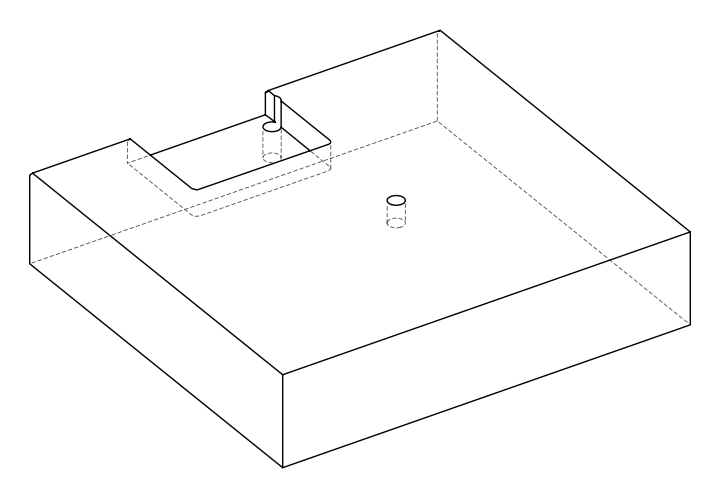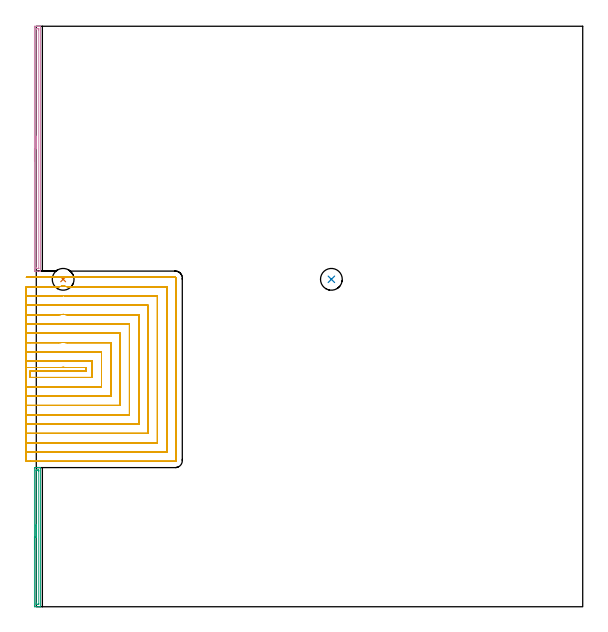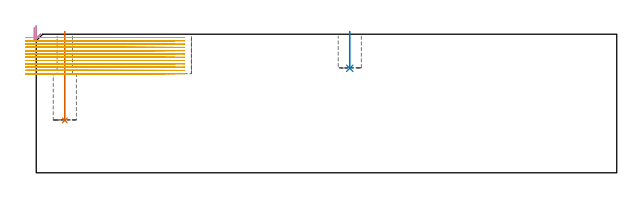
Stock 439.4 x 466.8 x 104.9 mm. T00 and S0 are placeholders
(PLAN: 5 operations, 2 tool changes, 105.4 min)
(1 INDEXABLE_INSERT_DRILL_BLIND_HOLE_FROM_SOLID | STEP1POCKET | NXT0302_006 | 0.27 min | 15599 mm3)
(2 INDEXABLE_INSERT_DRILL_BLIND_HOLE_FROM_SOLID_1 | STEP1POCKET_1 | NXT0302_006 | 0.11 min | 6143 mm3)
(3 AREA_MILL | FG_CHAMFER_SURFACE | UGT0205_001 | 1.97 min | 1384 mm3)
(4 AREA_MILL_1 | FG_CHAMFER_SURFACE_1 | UGT0205_001 | 3.33 min | 2404 mm3)
(5 MILL_SLOT | SLOT_PARTIAL_RECTANGULAR | NXT0201_013 | Follow Part, ap 2.5, ae 75% | 99.72 min | 547531 mm3)
(TOOL NXT0302_006 | Index. Insert Drill 17.5mm [880-D1750L25-05] | D17.5 PA176 FL88 Z2)
(TOOL UGT0205_001 | Chamfer Mill 20 x 3 x 45 deg. | D20 FL50 Z2)
(TOOL NXT0201_013 | ENDMILL 10mm | D10 FL30 Z4)
(OP 1 INDEXABLE_INSERT_DRILL_BLIND_HOLE_FROM_SOLID)
G17 G21 G94 G90
T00 M6
G54
G17 G0 G90 X21.6 Y263.3 S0 M3
G43 Z114.9 H1
G94 G81 G98 Z39.7 F250. R106.9
G80
M5
M2
(OP 2 INDEXABLE_INSERT_DRILL_BLIND_HOLE_FROM_SOLID_1)
G17 G21 G94 G90
T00 M6
G54
G17 G0 G90 X237.3 Y263.3 S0 M3
G43 Z114.9 H1
G94 G81 G98 Z79.1 F250. R106.9
G80
M5
M2
(OP 3 AREA_MILL)
G17 G21 G94 G90
T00 M6
G54
G17 G0 G90 X-1.5 Y45.95 S1061 M3
G43 Z114.9 H0
Z110.
G94 G1 Y45.988 Z109.128 F250.
Y46.102 Z108.263
Y46.291 Z107.412
Y46.553 Z106.58
Y46.887 Z105.774
Y47.29 Z105.
Y47.758 Z104.264
Y48.289 Z103.572
Y48.879 Z102.929
Y49.522 Z102.34
Y50.214 Z101.808
Y50.95 Z101.34
Y51.724 Z100.937
Y52.53 Z100.603
Y53.362 Z100.341
Y54.213 Z100.152
Y55.078 Z100.038
Y55.95 Z100.
Y111.292
X-1.498 Y111.575
X-1.493 Y111.89 Z100.002
X-1.223 Y111.9 Z100.273
X-0.945 Z100.55
X-0.354 Z101.141
X1.07 Z102.567
X2.254 Z103.748
X2.882 Z104.382
X3.199 Z104.699
X3.301 Y111.898 Z104.793
X3.397 Y111.89 Z104.888
X3.4 Y111.738 Z104.9
Y0.161
X3.397 Y0.01 Z104.888
X3.345 Y0.003 Z104.836
X3.3 Y0.001 Z104.792
X3.199 Y0. Z104.699
X2.882 Z104.381
X2.254 Z103.748
X0.201 Z101.699
X-1.107 Z100.388
X-1.223 Y0.002 Z100.273
X-1.493 Y0.01 Z100.002
X-1.498 Y0.325 Z100.
X-1.5 Y0.608
Y0.893
Y55.95
X-0.086 Z101.414
X-0.085 Y109.232 Z101.415
X-0.084 Y109.507 Z101.416
X-0.08 Y109.815 Z101.42
X-0.079 Y109.883 Z101.421
X0.006 Y109.89 Z101.506
X0.136 Y109.897 Z101.636
X0.515 Y109.899 Z102.015
X1.002 Y109.9 Z102.502
X1.385 Z102.885
X1.873 Y109.898 Z103.373
X1.962 Y109.892 Z103.462
X1.978 Y109.89 Z103.478
X1.981 Y109.86 Z103.481
X1.984 Y109.784 Z103.484
X1.985 Y109.507 Z103.485
X1.986 Y108.889 Z103.486
X1.985 Y2.668 Z103.485
X1.984 Y2.393 Z103.484
X1.98 Y2.085 Z103.48
X1.979 Y2.016 Z103.479
X1.894 Y2.01 Z103.394
X1.764 Y2.003 Z103.264
X1.385 Y2.001 Z102.885
X0.898 Y2. Z102.398
X0.515 Z102.015
X0.027 Y2.002 Z101.527
X-0.062 Y2.008 Z101.438
X-0.079 Y2.01 Z101.421
X-0.081 Y2.04 Z101.419
X-0.084 Y2.116 Z101.416
X-0.085 Y2.393 Z101.415
X-0.086 Y3.011 Z101.414
Y55.95
Y56.821 Z101.452
Y57.686 Z101.566
Y58.538 Z101.755
Y59.37 Z102.017
Y60.176 Z102.351
Y60.95 Z102.754
Y61.686 Z103.223
Y62.378 Z103.754
Y63.021 Z104.343
Y63.61 Z104.986
Y64.141 Z105.678
Y64.61 Z106.414
Y65.013 Z107.188
Y65.347 Z107.994
Y65.609 Z108.826
Y65.798 Z109.678
Y65.912 Z110.543
Y65.95 Z111.414
G0 Z114.9
M5
M2
(OP 4 AREA_MILL_1)
G17 G21 G94 G90
T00 M6
G54
G17 G0 G90 X-1.5 Y358.35 S1061 M3
G43 Z114.9 H0
Z110.
G94 G1 Y358.388 Z109.128 F250.
Y358.502 Z108.264
Y358.691 Z107.412
Y358.953 Z106.58
Y359.287 Z105.774
Y359.69 Z105.
Y360.158 Z104.264
Y360.69 Z103.572
Y361.279 Z102.929
Y361.922 Z102.34
Y362.614 Z101.808
Y363.35 Z101.34
Y364.124 Z100.937
Y364.93 Z100.603
Y365.762 Z100.341
Y366.613 Z100.152
Y367.478 Z100.038
Y368.35 Z100.
Y466.181
X-1.498 Y466.464
X-1.494 Y466.79 Z100.003
X-1.223 Y466.8 Z100.273
X0.515 Z102.01
X1.049 Z102.546
X1.385 Z102.88
X1.918 Z103.414
X2.254 Z103.748
X2.925 Z104.424
X3.186 Z104.685
X3.294 Y466.798 Z104.786
X3.397 Y466.79 Z104.888
X3.4 Y466.627 Z104.9
Y270.072
X3.397 Y269.91 Z104.888
X3.294 Y269.902 Z104.786
X3.186 Y269.9 Z104.685
X2.924 Z104.424
X2.254 Z103.748
X1.049 Z102.546
X0.515 Z102.01
X-1.108 Z100.388
X-1.223 Y269.902 Z100.273
X-1.494 Y269.91 Z100.002
X-1.498 Y270.236 Z100.
X-1.5 Y270.519
Y270.804
Y368.35
X-0.086 Z101.414
X-0.085 Y464.394 Z101.415
X-0.083 Y464.703 Z101.417
X-0.081 Y464.779 Z101.419
X-0.08 Y464.79 Z101.42
X-0.058 Y464.793 Z101.442
X-0.011 Y464.797 Z101.489
X0.121 Y464.8 Z101.621
X1.385 Z102.885
X1.861 Y464.798 Z103.361
X1.96 Y464.791 Z103.46
X1.979 Y464.788 Z103.479
X1.981 Y464.754 Z103.481
X1.984 Y464.671 Z103.484
X1.985 Y464.394 Z103.485
X1.986 Y463.776 Z103.486
X1.985 Y272.306 Z103.485
X1.983 Y271.997 Z103.483
X1.981 Y271.921 Z103.481
X1.979 Y271.91 Z103.479
X1.958 Y271.907 Z103.458
X1.911 Y271.903 Z103.411
X1.779 Y271.9 Z103.279
X0.515 Z102.015
X0.039 Y271.902 Z101.539
X-0.061 Y271.909 Z101.439
X-0.079 Y271.912 Z101.421
X-0.081 Y271.946 Z101.419
X-0.084 Y272.029 Z101.416
X-0.085 Y272.306 Z101.415
X-0.086 Y272.924 Z101.414
Y368.35
Y369.222 Z101.452
Y370.086 Z101.566
Y370.938 Z101.755
Y371.77 Z102.017
Y372.576 Z102.351
Y373.35 Z102.754
Y374.086 Z103.223
Y374.778 Z103.754
Y375.421 Z104.343
Y376.01 Z104.986
Y376.541 Z105.678
Y377.01 Z106.414
Y377.413 Z107.188
Y377.747 Z107.994
Y378.009 Z108.826
Y378.198 Z109.678
Y378.312 Z110.543
Y378.35 Z111.414
G0 Z114.9
M5
M2
(OP 5 MILL_SLOT)
G17 G21 G94 G90
T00 M6
G54
G17 G0 G90 X-8. Y192.4 S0 M3
G43 Z114.9 H0
Z102.408
G94 G1 X-5. F250.
X18.213 F500.
G3 X21.599 Y192.479 R72.5
X24.984 Y192.4 R72.5
G1 X39.9
Y189.4
X-5.
Y184.4
X44.9
Y197.4
X24.984
G2 X21.599 Y197.485 R67.5
X18.213 Y197.4 R67.5
G1 X-5.
X-8. F250.
Y176.9
X-5.
X52.4 F500.
Y204.9
X24.984
G2 X21.599 Y204.996 R60.
X18.213 Y204.9 R60.
G1 X-5.
X-8. F250.
Y169.4
X-5.
X59.9 F500.
Y212.4
X24.984
G2 X21.599 Y212.509 R52.5
X18.213 Y212.4 R52.5
G1 X-5.
X-8. F250.
Y161.9
X-5.
X67.4 F500.
Y219.9
X24.984
G2 X21.599 Y220.028 R45.
X18.213 Y219.9 R45.
G1 X-5.
X-8. F250.
Y154.4
X-5.
X74.9 F500.
Y227.4
X24.984
G2 X21.599 Y227.553 R37.5
X18.213 Y227.4 R37.5
G1 X-5.
X-8. F250.
Y146.9
X-5.
X82.4 F500.
Y234.9
X24.984
G2 X21.599 Y235.092 R30.
X18.213 Y234.9 R30.
G1 X-5.
X-8. F250.
Y139.4
X-5.
X89.9 F500.
Y242.4
X24.984
G2 X21.599 Y242.656 R22.5
X18.213 Y242.4 R22.5
G1 X-5.
X-8. F250.
Y131.9
X-5.
X97.4 F500.
Y249.9
X24.984
G2 X21.599 Y250.287 R15.
X18.213 Y249.9 R15.
G1 X-5.
X-8. F250.
Y124.4
X-5.
X104.9 F500.
Y257.4
X24.984
G2 X21.599 Y258.208 R7.5
X18.213 Y257.4 R7.5
G1 X-5.
X-8. F250.
Y116.9
X-5.
X111.9 F500.
G3 X112.4 Y117.4 R0.5
G1 Y264.4
G3 X111.9 Y264.9 R0.5
G1 X24.984
X21.984 F250.
X21.213
X18.213
X-5. F500.
X-8. F250.
G0 Y192.4 Z99.917
G1 X-5.
X18.213 F500.
G3 X21.599 Y192.479 R72.5
X24.984 Y192.4 R72.5
G1 X39.9
Y189.4
X-5.
Y184.4
X44.9
Y197.4
X24.984
G2 X21.599 Y197.485 R67.5
X18.213 Y197.4 R67.5
G1 X-5.
X-8. F250.
Y176.9
X-5.
X52.4 F500.
Y204.9
X24.984
G2 X21.599 Y204.996 R60.
X18.213 Y204.9 R60.
G1 X-5.
X-8. F250.
Y169.4
X-5.
X59.9 F500.
Y212.4
X24.984
G2 X21.599 Y212.509 R52.5
X18.213 Y212.4 R52.5
G1 X-5.
X-8. F250.
Y161.9
X-5.
X67.4 F500.
Y219.9
X24.984
G2 X21.599 Y220.028 R45.
X18.213 Y219.9 R45.
G1 X-5.
X-8. F250.
Y154.4
X-5.
X74.9 F500.
Y227.4
X24.984
G2 X21.599 Y227.553 R37.5
X18.213 Y227.4 R37.5
G1 X-5.
X-8. F250.
Y146.9
X-5.
X82.4 F500.
Y234.9
X24.984
G2 X21.599 Y235.092 R30.
X18.213 Y234.9 R30.
G1 X-5.
X-8. F250.
Y139.4
X-5.
X89.9 F500.
Y242.4
X24.984
G2 X21.599 Y242.656 R22.5
X18.213 Y242.4 R22.5
G1 X-5.
X-8. F250.
Y131.9
X-5.
X97.4 F500.
Y249.9
X24.984
G2 X21.599 Y250.287 R15.
X18.213 Y249.9 R15.
G1 X-5.
X-8. F250.
Y124.4
X-5.
X104.9 F500.
Y257.4
X24.984
G2 X21.599 Y258.208 R7.5
X18.213 Y257.4 R7.5
G1 X-5.
X-8. F250.
Y116.9
X-5.
X111.9 F500.
G3 X112.4 Y117.4 R0.5
G1 Y264.4
G3 X111.9 Y264.9 R0.5
G1 X24.984
X21.984 F250.
X21.213
X18.213
X-5. F500.
X-8. F250.
G0 Y192.4 Z97.425
G1 X-5.
X18.213 F500.
G3 X21.599 Y192.479 R72.5
X24.984 Y192.4 R72.5
G1 X39.9
Y189.4
X-5.
Y184.4
X44.9
Y197.4
X24.984
G2 X21.599 Y197.485 R67.5
X18.213 Y197.4 R67.5
G1 X-5.
X-8. F250.
Y176.9
X-5.
X52.4 F500.
Y204.9
X24.984
G2 X21.599 Y204.996 R60.
X18.213 Y204.9 R60.
G1 X-5.
X-8. F250.
Y169.4
X-5.
X59.9 F500.
Y212.4
X24.984
G2 X21.599 Y212.509 R52.5
X18.213 Y212.4 R52.5
G1 X-5.
X-8. F250.
Y161.9
X-5.
X67.4 F500.
Y219.9
X24.984
G2 X21.599 Y220.028 R45.
X18.213 Y219.9 R45.
G1 X-5.
X-8. F250.
Y154.4
X-5.
X74.9 F500.
Y227.4
X24.984
G2 X21.599 Y227.553 R37.5
X18.213 Y227.4 R37.5
G1 X-5.
X-8. F250.
Y146.9
X-5.
X82.4 F500.
Y234.9
X24.984
G2 X21.599 Y235.092 R30.
X18.213 Y234.9 R30.
G1 X-5.
X-8. F250.
Y139.4
X-5.
X89.9 F500.
Y242.4
X24.984
G2 X21.599 Y242.656 R22.5
X18.213 Y242.4 R22.5
G1 X-5.
X-8. F250.
Y131.9
X-5.
X97.4 F500.
Y249.9
X24.984
G2 X21.599 Y250.287 R15.
X18.213 Y249.9 R15.
G1 X-5.
X-8. F250.
Y124.4
X-5.
X104.9 F500.
Y257.4
X24.984
G2 X21.599 Y258.208 R7.5
X18.213 Y257.4 R7.5
G1 X-5.
X-8. F250.
Y116.9
X-5.
X111.9 F500.
G3 X112.4 Y117.4 R0.5
G1 Y264.4
G3 X111.9 Y264.9 R0.5
G1 X24.984
X21.984 F250.
X21.213
X18.213
X-5. F500.
X-8. F250.
G0 Y192.4 Z94.933
G1 X-5.
X18.213 F500.
G3 X21.599 Y192.479 R72.5
X24.984 Y192.4 R72.5
G1 X39.9
Y189.4
X-5.
Y184.4
X44.9
Y197.4
X24.984
G2 X21.599 Y197.485 R67.5
X18.213 Y197.4 R67.5
G1 X-5.
X-8. F250.
Y176.9
X-5.
X52.4 F500.
Y204.9
X24.984
G2 X21.599 Y204.996 R60.
X18.213 Y204.9 R60.
G1 X-5.
X-8. F250.
Y169.4
X-5.
X59.9 F500.
Y212.4
X24.984
G2 X21.599 Y212.509 R52.5
X18.213 Y212.4 R52.5
G1 X-5.
X-8. F250.
Y161.9
X-5.
X67.4 F500.
Y219.9
X24.984
G2 X21.599 Y220.028 R45.
X18.213 Y219.9 R45.
G1 X-5.
X-8. F250.
Y154.4
X-5.
X74.9 F500.
Y227.4
X24.984
G2 X21.599 Y227.553 R37.5
X18.213 Y227.4 R37.5
G1 X-5.
X-8. F250.
Y146.9
X-5.
X82.4 F500.
Y234.9
X24.984
G2 X21.599 Y235.092 R30.
X18.213 Y234.9 R30.
G1 X-5.
X-8. F250.
Y139.4
X-5.
X89.9 F500.
Y242.4
X24.984
G2 X21.599 Y242.656 R22.5
X18.213 Y242.4 R22.5
G1 X-5.
X-8. F250.
Y131.9
X-5.
X97.4 F500.
Y249.9
X24.984
G2 X21.599 Y250.287 R15.
X18.213 Y249.9 R15.
G1 X-5.
X-8. F250.
Y124.4
X-5.
X104.9 F500.
Y257.4
X24.984
G2 X21.599 Y258.208 R7.5
X18.213 Y257.4 R7.5
G1 X-5.
X-8. F250.
Y116.9
X-5.
X111.9 F500.
G3 X112.4 Y117.4 R0.5
G1 Y264.4
G3 X111.9 Y264.9 R0.5
G1 X24.984
X21.984 F250.
X21.213
X18.213
X-5. F500.
X-8. F250.
G0 Y192.4 Z92.442
G1 X-5.
X18.213 F500.
G3 X21.599 Y192.479 R72.5
X24.984 Y192.4 R72.5
G1 X39.9
Y189.4
X-5.
Y184.4
X44.9
Y197.4
X24.984
G2 X21.599 Y197.485 R67.5
X18.213 Y197.4 R67.5
G1 X-5.
X-8. F250.
Y176.9
X-5.
X52.4 F500.
Y204.9
X24.984
G2 X21.599 Y204.996 R60.
X18.213 Y204.9 R60.
G1 X-5.
X-8. F250.
Y169.4
X-5.
X59.9 F500.
Y212.4
X24.984
G2 X21.599 Y212.509 R52.5
X18.213 Y212.4 R52.5
G1 X-5.
X-8. F250.
Y161.9
X-5.
X67.4 F500.
Y219.9
X24.984
G2 X21.599 Y220.028 R45.
X18.213 Y219.9 R45.
G1 X-5.
X-8. F250.
Y154.4
X-5.
X74.9 F500.
Y227.4
X24.984
G2 X21.599 Y227.553 R37.5
X18.213 Y227.4 R37.5
G1 X-5.
X-8. F250.
Y146.9
X-5.
X82.4 F500.
Y234.9
X24.984
G2 X21.599 Y235.092 R30.
X18.213 Y234.9 R30.
G1 X-5.
X-8. F250.
Y139.4
X-5.
X89.9 F500.
Y242.4
X24.984
G2 X21.599 Y242.656 R22.5
X18.213 Y242.4 R22.5
G1 X-5.
X-8. F250.
Y131.9
X-5.
X97.4 F500.
Y249.9
X24.984
G2 X21.599 Y250.287 R15.
X18.213 Y249.9 R15.
G1 X-5.
X-8. F250.
Y124.4
X-5.
X104.9 F500.
Y257.4
X24.984
G2 X21.599 Y258.208 R7.5
X18.213 Y257.4 R7.5
G1 X-5.
X-8. F250.
Y116.9
X-5.
X111.9 F500.
G3 X112.4 Y117.4 R0.5
G1 Y264.4
G3 X111.9 Y264.9 R0.5
G1 X24.984
X21.984 F250.
X21.213
X18.213
X-5. F500.
X-8. F250.
G0 Y192.4 Z89.95
G1 X-5.
X18.213 F500.
G3 X21.599 Y192.479 R72.5
X24.984 Y192.4 R72.5
G1 X39.9
Y189.4
X-5.
Y184.4
X44.9
Y197.4
X24.984
G2 X21.599 Y197.485 R67.5
X18.213 Y197.4 R67.5
G1 X-5.
X-8. F250.
Y176.9
X-5.
X52.4 F500.
Y204.9
X24.984
G2 X21.599 Y204.996 R60.
X18.213 Y204.9 R60.
G1 X-5.
X-8. F250.
Y169.4
X-5.
X59.9 F500.
Y212.4
X24.984
G2 X21.599 Y212.509 R52.5
X18.213 Y212.4 R52.5
G1 X-5.
X-8. F250.
Y161.9
X-5.
X67.4 F500.
Y219.9
X24.984
G2 X21.599 Y220.028 R45.
X18.213 Y219.9 R45.
G1 X-5.
X-8. F250.
Y154.4
X-5.
X74.9 F500.
Y227.4
X24.984
G2 X21.599 Y227.553 R37.5
X18.213 Y227.4 R37.5
G1 X-5.
X-8. F250.
Y146.9
X-5.
X82.4 F500.
Y234.9
X24.984
G2 X21.599 Y235.092 R30.
X18.213 Y234.9 R30.
G1 X-5.
X-8. F250.
Y139.4
X-5.
X89.9 F500.
Y242.4
X24.984
G2 X21.599 Y242.656 R22.5
X18.213 Y242.4 R22.5
G1 X-5.
X-8. F250.
Y131.9
X-5.
X97.4 F500.
Y249.9
X24.984
G2 X21.599 Y250.287 R15.
X18.213 Y249.9 R15.
G1 X-5.
X-8. F250.
Y124.4
X-5.
X104.9 F500.
Y257.4
X24.984
G2 X21.599 Y258.208 R7.5
X18.213 Y257.4 R7.5
G1 X-5.
X-8. F250.
Y116.9
X-5.
X111.9 F500.
G3 X112.4 Y117.4 R0.5
G1 Y264.4
G3 X111.9 Y264.9 R0.5
G1 X24.984
X21.984 F250.
X21.213
X18.213
X-5. F500.
X-8. F250.
G0 Y192.4 Z87.458
G1 X-5.
X18.213 F500.
G3 X21.599 Y192.479 R72.5
X24.984 Y192.4 R72.5
G1 X39.9
Y189.4
X-5.
Y184.4
X44.9
Y197.4
X24.984
G2 X21.599 Y197.485 R67.5
X18.213 Y197.4 R67.5
G1 X-5.
X-8. F250.
Y176.9
X-5.
X52.4 F500.
Y204.9
X24.984
G2 X21.599 Y204.996 R60.
X18.213 Y204.9 R60.
G1 X-5.
X-8. F250.
Y169.4
X-5.
X59.9 F500.
Y212.4
X24.984
G2 X21.599 Y212.509 R52.5
X18.213 Y212.4 R52.5
G1 X-5.
X-8. F250.
Y161.9
X-5.
X67.4 F500.
Y219.9
X24.984
G2 X21.599 Y220.028 R45.
X18.213 Y219.9 R45.
G1 X-5.
X-8. F250.
Y154.4
X-5.
X74.9 F500.
Y227.4
X24.984
G2 X21.599 Y227.553 R37.5
X18.213 Y227.4 R37.5
G1 X-5.
X-8. F250.
Y146.9
X-5.
X82.4 F500.
Y234.9
X24.984
G2 X21.599 Y235.092 R30.
X18.213 Y234.9 R30.
G1 X-5.
X-8. F250.
Y139.4
X-5.
X89.9 F500.
Y242.4
X24.984
G2 X21.599 Y242.656 R22.5
X18.213 Y242.4 R22.5
G1 X-5.
X-8. F250.
Y131.9
X-5.
X97.4 F500.
Y249.9
X24.984
G2 X21.599 Y250.287 R15.
X18.213 Y249.9 R15.
G1 X-5.
X-8. F250.
Y124.4
X-5.
X104.9 F500.
Y257.4
X24.984
G2 X21.599 Y258.208 R7.5
X18.213 Y257.4 R7.5
G1 X-5.
X-8. F250.
Y116.9
X-5.
X111.9 F500.
G3 X112.4 Y117.4 R0.5
G1 Y264.4
G3 X111.9 Y264.9 R0.5
G1 X24.984
X21.984 F250.
X21.213
X18.213
X-5. F500.
X-8. F250.
G0 Y192.4 Z84.967
G1 X-5.
X18.213 F500.
G3 X21.599 Y192.479 R72.5
X24.984 Y192.4 R72.5
G1 X39.9
Y189.4
X-5.
Y184.4
X44.9
Y197.4
X24.984
G2 X21.599 Y197.485 R67.5
X18.213 Y197.4 R67.5
G1 X-5.
X-8. F250.
Y176.9
X-5.
X52.4 F500.
Y204.9
X24.984
G2 X21.599 Y204.996 R60.
X18.213 Y204.9 R60.
G1 X-5.
X-8. F250.
Y169.4
X-5.
X59.9 F500.
Y212.4
X24.984
G2 X21.599 Y212.509 R52.5
X18.213 Y212.4 R52.5
G1 X-5.
X-8. F250.
Y161.9
X-5.
X67.4 F500.
Y219.9
X24.984
G2 X21.599 Y220.028 R45.
X18.213 Y219.9 R45.
G1 X-5.
X-8. F250.
Y154.4
X-5.
X74.9 F500.
Y227.4
X24.984
G2 X21.599 Y227.553 R37.5
X18.213 Y227.4 R37.5
G1 X-5.
X-8. F250.
Y146.9
X-5.
X82.4 F500.
Y234.9
X24.984
G2 X21.599 Y235.092 R30.
X18.213 Y234.9 R30.
G1 X-5.
X-8. F250.
Y139.4
X-5.
X89.9 F500.
Y242.4
X24.984
G2 X21.599 Y242.656 R22.5
X18.213 Y242.4 R22.5
G1 X-5.
X-8. F250.
Y131.9
X-5.
X97.4 F500.
Y249.9
X24.984
G2 X21.599 Y250.287 R15.
X18.213 Y249.9 R15.
G1 X-5.
X-8. F250.
Y124.4
X-5.
X104.9 F500.
Y257.4
X24.984
G2 X21.599 Y258.208 R7.5
X18.213 Y257.4 R7.5
G1 X-5.
X-8. F250.
Y116.9
X-5.
X111.9 F500.
G3 X112.4 Y117.4 R0.5
G1 Y264.4
G3 X111.9 Y264.9 R0.5
G1 X24.984
X21.984 F250.
X21.213
X18.213
X-5. F500.
X-8. F250.
G0 Y192.4 Z82.475
G1 X-5.
X18.213 F500.
G3 X21.599 Y192.479 R72.5
X24.984 Y192.4 R72.5
G1 X39.9
Y189.4
X-5.
Y184.4
X44.9
Y197.4
X24.984
G2 X21.599 Y197.485 R67.5
X18.213 Y197.4 R67.5
G1 X-5.
X-8. F250.
Y176.9
X-5.
X52.4 F500.
Y204.9
X24.984
G2 X21.599 Y204.996 R60.
X18.213 Y204.9 R60.
G1 X-5.
X-8. F250.
Y169.4
X-5.
X59.9 F500.
Y212.4
X24.984
G2 X21.599 Y212.509 R52.5
X18.213 Y212.4 R52.5
G1 X-5.
X-8. F250.
Y161.9
X-5.
X67.4 F500.
Y219.9
X24.984
G2 X21.599 Y220.028 R45.
X18.213 Y219.9 R45.
G1 X-5.
X-8. F250.
Y154.4
X-5.
X74.9 F500.
Y227.4
X24.984
G2 X21.599 Y227.553 R37.5
X18.213 Y227.4 R37.5
G1 X-5.
X-8. F250.
Y146.9
X-5.
X82.4 F500.
Y234.9
X24.984
G2 X21.599 Y235.092 R30.
X18.213 Y234.9 R30.
G1 X-5.
X-8. F250.
Y139.4
X-5.
X89.9 F500.
Y242.4
X24.984
G2 X21.599 Y242.656 R22.5
X18.213 Y242.4 R22.5
G1 X-5.
X-8. F250.
Y131.9
X-5.
X97.4 F500.
Y249.9
X24.984
G2 X21.599 Y250.287 R15.
X18.213 Y249.9 R15.
G1 X-5.
X-8. F250.
Y124.4
X-5.
X104.9 F500.
Y257.4
X24.984
G2 X21.599 Y258.208 R7.5
X18.213 Y257.4 R7.5
G1 X-5.
X-8. F250.
Y116.9
X-5.
X111.9 F500.
G3 X112.4 Y117.4 R0.5
G1 Y264.4
G3 X111.9 Y264.9 R0.5
G1 X24.984
X21.984 F250.
X21.213
X18.213
X-5. F500.
X-8. F250.
G0 Y192.4 Z79.983
G1 X-5.
X18.213 F500.
G3 X21.599 Y192.479 R72.5
X24.984 Y192.4 R72.5
G1 X39.9
Y189.4
X-5.
Y184.4
X44.9
Y197.4
X24.984
G2 X21.599 Y197.485 R67.5
X18.213 Y197.4 R67.5
G1 X-5.
X-8. F250.
Y176.9
X-5.
X52.4 F500.
Y204.9
X24.984
G2 X21.599 Y204.996 R60.
X18.213 Y204.9 R60.
G1 X-5.
X-8. F250.
Y169.4
X-5.
X59.9 F500.
Y212.4
X24.984
G2 X21.599 Y212.509 R52.5
X18.213 Y212.4 R52.5
G1 X-5.
X-8. F250.
Y161.9
X-5.
X67.4 F500.
Y219.9
X24.984
G2 X21.599 Y220.028 R45.
X18.213 Y219.9 R45.
G1 X-5.
X-8. F250.
Y154.4
X-5.
X74.9 F500.
Y227.4
X24.984
G2 X21.599 Y227.553 R37.5
X18.213 Y227.4 R37.5
G1 X-5.
X-8. F250.
Y146.9
X-5.
X82.4 F500.
Y234.9
X24.984
G2 X21.599 Y235.092 R30.
X18.213 Y234.9 R30.
G1 X-5.
X-8. F250.
Y139.4
X-5.
X89.9 F500.
Y242.4
X24.984
G2 X21.599 Y242.656 R22.5
X18.213 Y242.4 R22.5
G1 X-5.
X-8. F250.
Y131.9
X-5.
X97.4 F500.
Y249.9
X24.984
G2 X21.599 Y250.287 R15.
X18.213 Y249.9 R15.
G1 X-5.
X-8. F250.
Y124.4
X-5.
X104.9 F500.
Y257.4
X24.984
G2 X21.599 Y258.208 R7.5
X18.213 Y257.4 R7.5
G1 X-5.
X-8. F250.
Y116.9
X-5.
X111.9 F500.
G3 X112.4 Y117.4 R0.5
G1 Y264.4
G3 X111.9 Y264.9 R0.5
G1 X24.984
X21.984 F250.
X21.213
X18.213
X-5. F500.
X-8. F250.
G0 Y192.4 Z77.492
G1 X-5.
X18.213 F500.
G3 X21.599 Y192.479 R72.5
X24.984 Y192.4 R72.5
G1 X39.9
Y189.4
X-5.
Y184.4
X44.9
Y197.4
X24.984
G2 X21.599 Y197.485 R67.5
X18.213 Y197.4 R67.5
G1 X-5.
X-8. F250.
Y176.9
X-5.
X52.4 F500.
Y204.9
X24.984
G2 X21.599 Y204.996 R60.
X18.213 Y204.9 R60.
G1 X-5.
X-8. F250.
Y169.4
X-5.
X59.9 F500.
Y212.4
X24.984
G2 X21.599 Y212.509 R52.5
X18.213 Y212.4 R52.5
G1 X-5.
X-8. F250.
Y161.9
X-5.
X67.4 F500.
Y219.9
X24.984
G2 X21.599 Y220.028 R45.
X18.213 Y219.9 R45.
G1 X-5.
X-8. F250.
Y154.4
X-5.
X74.9 F500.
Y227.4
X24.984
G2 X21.599 Y227.553 R37.5
X18.213 Y227.4 R37.5
G1 X-5.
X-8. F250.
Y146.9
X-5.
X82.4 F500.
Y234.9
X24.984
G2 X21.599 Y235.092 R30.
X18.213 Y234.9 R30.
G1 X-5.
X-8. F250.
Y139.4
X-5.
X89.9 F500.
Y242.4
X24.984
G2 X21.599 Y242.656 R22.5
X18.213 Y242.4 R22.5
G1 X-5.
X-8. F250.
Y131.9
X-5.
X97.4 F500.
Y249.9
X24.984
G2 X21.599 Y250.287 R15.
X18.213 Y249.9 R15.
G1 X-5.
X-8. F250.
Y124.4
X-5.
X104.9 F500.
Y257.4
X24.984
G2 X21.599 Y258.208 R7.5
X18.213 Y257.4 R7.5
G1 X-5.
X-8. F250.
Y116.9
X-5.
X111.9 F500.
G3 X112.4 Y117.4 R0.5
G1 Y264.4
G3 X111.9 Y264.9 R0.5
G1 X24.984
X21.984 F250.
X21.213
X18.213
X-5. F500.
X-8. F250.
G0 Y192.4 Z75.
G1 X-5.
X18.213 F500.
G3 X21.599 Y192.479 R72.5
X24.984 Y192.4 R72.5
G1 X39.9
Y189.4
X-5.
Y184.4
X44.9
Y197.4
X24.984
G2 X21.599 Y197.485 R67.5
X18.213 Y197.4 R67.5
G1 X-5.
X-8. F250.
Y176.9
X-5.
X52.4 F500.
Y204.9
X24.984
G2 X21.599 Y204.996 R60.
X18.213 Y204.9 R60.
G1 X-5.
X-8. F250.
Y169.4
X-5.
X59.9 F500.
Y212.4
X24.984
G2 X21.599 Y212.509 R52.5
X18.213 Y212.4 R52.5
G1 X-5.
X-8. F250.
Y161.9
X-5.
X67.4 F500.
Y219.9
X24.984
G2 X21.599 Y220.028 R45.
X18.213 Y219.9 R45.
G1 X-5.
X-8. F250.
Y154.4
X-5.
X74.9 F500.
Y227.4
X24.984
G2 X21.599 Y227.553 R37.5
X18.213 Y227.4 R37.5
G1 X-5.
X-8. F250.
Y146.9
X-5.
X82.4 F500.
Y234.9
X24.984
G2 X21.599 Y235.092 R30.
X18.213 Y234.9 R30.
G1 X-5.
X-8. F250.
Y139.4
X-5.
X89.9 F500.
Y242.4
X24.984
G2 X21.599 Y242.656 R22.5
X18.213 Y242.4 R22.5
G1 X-5.
X-8. F250.
Y131.9
X-5.
X97.4 F500.
Y249.9
X24.984
G2 X21.599 Y250.287 R15.
X18.213 Y249.9 R15.
G1 X-5.
X-8. F250.
Y124.4
X-5.
X104.9 F500.
Y257.4
X24.984
G2 X21.599 Y258.208 R7.5
X18.213 Y257.4 R7.5
G1 X-5.
X-8. F250.
Y116.9
X-5.
X111.9 F500.
G3 X112.4 Y117.4 R0.5
G1 Y264.4
G3 X111.9 Y264.9 R0.5
G1 X24.984
X21.984 F250.
X21.213
X18.213
X-5. F500.
X-8. F250.
G0 Z114.9
M5
M2
